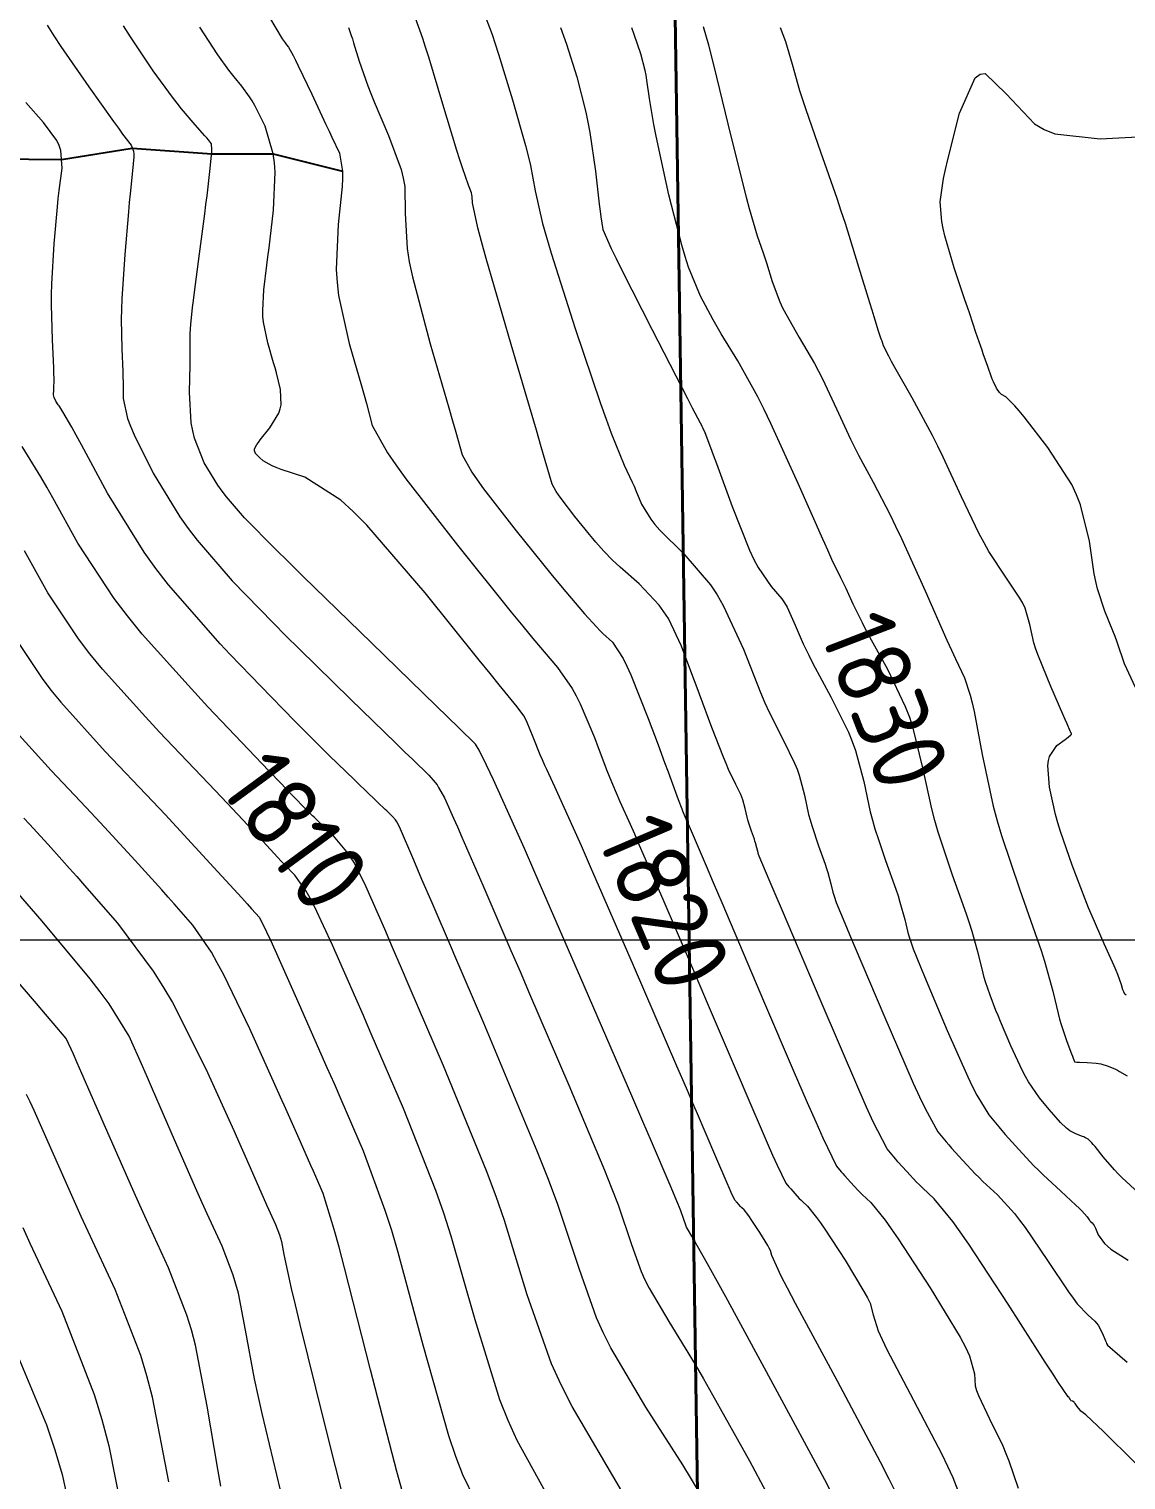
# Model space of a CAD drawing. Header units: millimetres. Extents: x 837475 to 838477, y 1189012 to 1191015.
# Drawn here: x 837885.9 to 837941.8, y 1189786.4 to 1189860.2 of the extents above; entities that cross this region are included whole.
import ezdxf

# ---------------------------------------------------------------- set-up
doc = ezdxf.new("R2010")
doc.units = ezdxf.units.MM
doc.header["$LTSCALE"] = 0.3
doc.layers.add('COORD', color=253, linetype='Continuous', lineweight=20)
doc.layers.add('CORREDORVIA', color=94, linetype='Continuous', lineweight=40)
for name, color, linetype, lineweight, true_color in [('COTAS 10', 7, 'Continuous', 9, 0x6e3e2d), ('COTAS INT', 7, 'Continuous', 5, 0x9fa19f), ('Escorrentias', 7, 'Continuous', 25, 0x00a8ad)]:
    doc.layers.add(name, color=color, linetype=linetype, lineweight=lineweight, true_color=true_color)
doc.styles.get("Standard").update_dxf_attribs({"font": 'isocp2.shx', "bigfont": '@extfont2.shx'})

msp = doc.modelspace()

# ---------------------------------------------------------------- linework, layer by layer
at = {"layer": 'COORD'}
msp.add_line((837476.514, 1189813.872), (838476.514, 1189813.872), dxfattribs=at)
at = {"layer": 'CORREDORVIA'}
msp.add_lwpolyline([(837918.48, 1189883.493), (837925.042, 1189453.383), (837902.497, 1189217.712), (837593.191, 1189234.399), (837666.017, 1189670.117), (837623.316, 1189818.024), (837548.503, 1190011.455), (837506.88, 1190461.595), (837936.282, 1190278.252), (837938.054, 1190355.403), (837933.054, 1190517.446), (837913.685, 1190646.739), (837916.913, 1190801.892), (837910.676, 1191000.965), (838213.029, 1190992.912), (838237.174, 1190821.339), (838237.001, 1190602.875), (838240.031, 1190437.198), (838238.102, 1190145.726), (838184.199, 1189898.277), (837758.842, 1190109.914), (837918.48, 1189883.493)], dxfattribs=at)
at = {"layer": 'COTAS 10'}
for points in [[(837898.182, 1189860.799), (837898.834, 1189859.711), (837898.981, 1189859.51), (837899.017, 1189859.463), (837899.051, 1189859.42), (837899.156, 1189859.297), (837899.392, 1189858.87), (837899.509, 1189858.636), (837899.648, 1189858.352), (837900.334, 1189856.907), (837901.055, 1189855.366), (837901.216, 1189855.022), (837901.36, 1189854.713), (837901.737, 1189853.893), (837901.891, 1189852.981), (837901.894, 1189852.614), (837901.879, 1189852.197), (837901.683, 1189850.275), (837901.579, 1189847.98), (837901.622, 1189847.327), (837901.697, 1189846.666), (837902.229, 1189844.218), (837902.858, 1189842.06), (837902.994, 1189841.582), (837903.113, 1189841.157), (837903.405, 1189840.052), (837904.183, 1189838.651), (837904.608, 1189838.038), (837905.124, 1189837.328), (837907.747, 1189833.95), (837910.484, 1189830.553), (837911.072, 1189829.831), (837911.587, 1189829.204), (837912.836, 1189827.728), (837913.593, 1189826.66), (837913.799, 1189826.291), (837914.003, 1189825.889), (837914.724, 1189824.17), (837914.917, 1189823.659), (837915.354, 1189822.496), (837915.5, 1189822.123), (837915.634, 1189821.788), (837916.015, 1189820.905), (837916.533, 1189819.761), (837916.754, 1189819.262), (837917.007, 1189818.684), (837918.2, 1189815.939), (837919.662, 1189812.545), (837920.085, 1189811.558), (837920.516, 1189810.551), (837922.14, 1189806.744), (837922.38, 1189806.187), (837923.515, 1189803.542), (837923.789, 1189802.916), (837924.017, 1189802.404), (837924.457, 1189801.497), (837924.612, 1189801.312), (837924.66, 1189801.256), (837924.712, 1189801.197), (837924.917, 1189800.966), (837925.151, 1189800.718), (837925.22, 1189800.648), (837925.291, 1189800.579), (837925.562, 1189800.326), (837926.028, 1189799.748), (837926.221, 1189799.474), (837926.443, 1189799.151), (837927.478, 1189797.571), (837928.439, 1189795.989), (837928.614, 1189795.664), (837928.75, 1189795.388), (837928.911, 1189794.801), (837929.167, 1189793.973), (837929.363, 1189793.545), (837929.612, 1189793.031), (837930.965, 1189790.458), (837932.4, 1189787.71), (837932.702, 1189787.086), (837932.963, 1189786.52), (837933.562, 1189784.971)], [(837942.409, 1189800.999), (837941.581, 1189801.771), (837941.381, 1189801.973), (837941.193, 1189802.169), (837940.621, 1189802.832), (837940.204, 1189803.352), (837940.115, 1189803.458), (837940.037, 1189803.547), (837939.848, 1189803.731), (837939.687, 1189803.818), (837939.627, 1189803.845), (837939.559, 1189803.874), (837939.259, 1189803.992), (837938.924, 1189804.159), (837938.835, 1189804.219), (837938.747, 1189804.285), (837938.442, 1189804.574), (837938.099, 1189804.966), (837937.987, 1189805.098), (837937.867, 1189805.24), (837937.375, 1189805.835), (837936.823, 1189806.641), (837936.666, 1189806.916), (837936.507, 1189807.213), (837935.92, 1189808.473), (837935.393, 1189809.725), (837935.273, 1189810.017), (837935.163, 1189810.285), (837934.858, 1189811.055), (837934.628, 1189811.74), (837934.565, 1189811.954), (837934.504, 1189812.179), (837934.286, 1189813.08), (837933.952, 1189814.295), (837933.817, 1189814.719), (837933.664, 1189815.18), (837933.259, 1189816.312), (837932.955, 1189817.159), (837932.219, 1189819.35), (837932.048, 1189819.945), (837931.891, 1189820.534), (837931.444, 1189822.62), (837930.954, 1189824.637), (837930.769, 1189825.183), (837930.564, 1189825.723), (837929.649, 1189827.629), (837928.741, 1189829.276), (837928.54, 1189829.653), (837928.361, 1189829.996), (837927.899, 1189830.947), (837927.607, 1189831.596), (837927.536, 1189831.747), (837927.468, 1189831.887), (837927.258, 1189832.288), (837926.814, 1189833.222), (837926.599, 1189833.697), (837926.443, 1189834.047), (837926.344, 1189834.266), (837925.092, 1189837.101), (837923.699, 1189840.153), (837923.356, 1189840.858), (837923.031, 1189841.504), (837922.013, 1189843.329), (837921.176, 1189844.704), (837920.965, 1189845.065), (837920.764, 1189845.417), (837920.116, 1189846.618), (837919.513, 1189848.105), (837919.341, 1189848.638), (837919.166, 1189849.223), (837918.517, 1189851.774), (837917.961, 1189854.288), (837917.846, 1189854.85), (837917.747, 1189855.353), (837917.53, 1189856.686), (837917.395, 1189857.613), (837917.349, 1189857.861), (837917.298, 1189858.104), (837917.08, 1189858.951), (837916.743, 1189859.944), (837916.617, 1189860.28)], [(837916.116, 1189785.829), (837913.58, 1189790.129), (837913.026, 1189791.231), (837912.536, 1189792.295), (837911.299, 1189795.819), (837910.148, 1189799.597), (837909.712, 1189800.822), (837909.225, 1189802.123), (837907.043, 1189807.468), (837905.299, 1189811.518), (837904.907, 1189812.428), (837904.45, 1189813.488), (837904.05, 1189814.411), (837903.091, 1189816.611), (837902.484, 1189817.801), (837902.307, 1189818.087), (837902.125, 1189818.354), (837901.436, 1189819.164), (837900.85, 1189819.727), (837900.733, 1189819.839), (837900.637, 1189819.932), (837900.453, 1189820.108), (837900.373, 1189820.185), (837900.342, 1189820.214), (837900.307, 1189820.248), (837900.15, 1189820.4), (837899.256, 1189821.324), (837898.757, 1189821.844), (837898.148, 1189822.479), (837895.041, 1189825.725), (837894.049, 1189826.829), (837891.702, 1189829.434), (837890.947, 1189830.36), (837890.266, 1189831.242), (837888.42, 1189834.065), (837887.156, 1189836.362), (837886.842, 1189836.913), (837886.543, 1189837.428), (837885.596, 1189838.979)], [(837898.738, 1189785.88), (837897.804, 1189789.773), (837897.599, 1189790.689), (837897.419, 1189791.535), (837896.963, 1189794.006), (837896.596, 1189795.888), (837896.471, 1189796.362), (837896.337, 1189796.816), (837895.768, 1189798.288), (837895.013, 1189799.933), (837894.76, 1189800.496), (837894.489, 1189801.106), (837893.353, 1189803.697), (837892.232, 1189806.268), (837891.97, 1189806.865), (837891.728, 1189807.412), (837891.032, 1189808.973), (837890.013, 1189810.622), (837889.568, 1189811.224), (837889.053, 1189811.89), (837886.606, 1189814.82), (837885.294, 1189816.328)]]:
    msp.add_lwpolyline(points, dxfattribs=at)
at = {"layer": 'COTAS INT'}
for points in [[(837944.735, 1189784.757), (837941.72, 1189787.781), (837941.126, 1189788.37), (837940.637, 1189788.853), (837939.737, 1189789.699), (837939.536, 1189789.854), (837939.487, 1189789.9), (837939.441, 1189789.947), (837939.3, 1189790.13), (837939.189, 1189790.287), (837939.161, 1189790.319), (837939.136, 1189790.345), (837939.056, 1189790.395), (837938.995, 1189790.419), (837938.981, 1189790.43), (837938.968, 1189790.441), (837938.934, 1189790.495), (837938.903, 1189790.553), (837938.892, 1189790.568), (837938.881, 1189790.581), (837938.833, 1189790.623), (837938.331, 1189791.369), (837938.034, 1189791.825), (837937.669, 1189792.39), (837935.777, 1189795.335), (837933.776, 1189798.381), (837933.342, 1189799.01), (837932.959, 1189799.545), (837932.01, 1189800.703), (837931.426, 1189801.25), (837931.273, 1189801.4), (837931.124, 1189801.55), (837930.619, 1189802.086), (837930.174, 1189802.585), (837930.064, 1189802.712), (837929.959, 1189802.834), (837929.624, 1189803.232), (837928.918, 1189804.619), (837928.579, 1189805.365), (837928.177, 1189806.267), (837926.208, 1189810.83), (837924.288, 1189815.347), (837923.918, 1189816.22), (837923.617, 1189816.929), (837923.112, 1189818.126), (837923.064, 1189818.27), (837923.051, 1189818.315), (837923.038, 1189818.362), (837922.993, 1189818.55), (837922.923, 1189818.805), (837922.895, 1189818.894), (837922.862, 1189818.99), (837922.714, 1189819.405), (837922.56, 1189819.864), (837922.524, 1189819.988), (837922.491, 1189820.112), (837922.397, 1189820.549), (837922.279, 1189820.999), (837922.231, 1189821.13), (837922.176, 1189821.265), (837921.921, 1189821.776), (837921.553, 1189822.545), (837921.426, 1189822.842), (837921.289, 1189823.176), (837920.704, 1189824.683), (837920.068, 1189826.38), (837919.899, 1189826.832), (837919.733, 1189827.278), (837919.156, 1189828.824), (837918.486, 1189830.221), (837918.261, 1189830.571), (837918.019, 1189830.906), (837917.002, 1189831.985), (837916.038, 1189832.833), (837915.829, 1189833.023), (837915.645, 1189833.192), (837915.193, 1189833.642), (837914.793, 1189834.11), (837914.643, 1189834.292), (837914.475, 1189834.496), (837913.727, 1189835.422), (837913.026, 1189836.326), (837912.888, 1189836.516), (837912.774, 1189836.68), (837912.566, 1189837.054), (837912.216, 1189838.27), (837912.013, 1189838.964), (837911.764, 1189839.813), (837910.481, 1189844.17), (837909.215, 1189848.542), (837908.976, 1189849.4), (837908.787, 1189850.106), (837908.507, 1189851.382), (837908.502, 1189851.688), (837908.485, 1189851.782), (837908.461, 1189851.879), (837908.318, 1189852.265), (837908.004, 1189853.148), (837907.872, 1189853.559), (837907.72, 1189854.043), (837907.009, 1189856.395), (837906.285, 1189858.783), (837906.125, 1189859.291), (837905.982, 1189859.731), (837905.613, 1189860.768)], [(837909.026, 1189861.235), (837909.51, 1189859.937), (837909.67, 1189859.461), (837909.841, 1189858.934), (837910.556, 1189856.608), (837911.212, 1189854.283), (837911.347, 1189853.757), (837911.461, 1189853.281), (837911.703, 1189851.988), (837912.082, 1189850.329), (837912.282, 1189849.623), (837912.523, 1189848.81), (837913.74, 1189844.985), (837915.026, 1189841.167), (837915.311, 1189840.359), (837915.565, 1189839.66), (837916.228, 1189838.034), (837916.645, 1189837.169), (837916.745, 1189836.949), (837916.837, 1189836.738), (837917.114, 1189836.047), (837917.585, 1189835.271), (837917.8, 1189835.007), (837918.053, 1189834.721), (837919.272, 1189833.509), (837920.625, 1189831.944), (837920.962, 1189831.435), (837921.283, 1189830.893), (837922.306, 1189828.663), (837923.175, 1189826.463), (837923.399, 1189825.94), (837923.616, 1189825.454), (837924.338, 1189824.011), (837924.913, 1189822.856), (837925.037, 1189822.552), (837925.146, 1189822.255), (837925.413, 1189821.239), (837925.625, 1189820.253), (837925.699, 1189819.974), (837925.78, 1189819.693), (837926.128, 1189818.656), (837926.463, 1189817.72), (837926.535, 1189817.502), (837926.599, 1189817.302), (837926.757, 1189816.727), (837926.86, 1189816.301), (837926.889, 1189816.194), (837926.919, 1189816.093), (837927.027, 1189815.769), (837927.466, 1189814.714), (837927.703, 1189814.152), (837927.99, 1189813.473), (837929.446, 1189810.045), (837930.954, 1189806.582), (837931.274, 1189805.882), (837931.553, 1189805.293), (837932.208, 1189804.099), (837932.632, 1189803.594), (837932.766, 1189803.44), (837932.906, 1189803.279), (837933.469, 1189802.645), (837934.11, 1189801.966), (837934.299, 1189801.776), (837934.493, 1189801.586), (837935.235, 1189800.892), (837936.097, 1189799.955), (837936.367, 1189799.612), (837936.651, 1189799.232), (837937.788, 1189797.557), (837938.85, 1189795.965), (837939.086, 1189795.638), (837939.297, 1189795.361), (837939.849, 1189794.77), (837940.199, 1189794.464), (837940.281, 1189794.366), (837940.358, 1189794.262), (837940.584, 1189793.84), (837940.738, 1189793.469), (837940.769, 1189793.398), (837940.795, 1189793.341), (837940.847, 1189793.247), (837941.461, 1189792.713), (837941.84, 1189792.378)], [(837886.856, 1189860.408), (837887.198, 1189859.876), (837887.556, 1189859.332), (837888.977, 1189857.272), (837890.234, 1189855.517), (837890.489, 1189855.166), (837890.703, 1189854.874), (837891.139, 1189854.307), (837891.255, 1189853.994), (837891.267, 1189853.862), (837891.271, 1189853.71), (837891.215, 1189852.997), (837891.087, 1189851.832), (837891.045, 1189851.395), (837891.001, 1189850.908), (837890.818, 1189848.738), (837890.672, 1189846.485), (837890.65, 1189845.947), (837890.637, 1189845.446), (837890.656, 1189843.944), (837890.71, 1189842.79), (837890.719, 1189842.508), (837890.726, 1189842.243), (837890.726, 1189841.421), (837890.951, 1189840.402), (837891.099, 1189840.012), (837891.284, 1189839.576), (837892.262, 1189837.613), (837893.621, 1189835.395), (837894.047, 1189834.798), (837894.493, 1189834.209), (837896.283, 1189832.143), (837898.379, 1189829.993), (837899.018, 1189829.35), (837899.683, 1189828.686), (837902.299, 1189826.119), (837904.604, 1189823.882)], [(837926.939, 1189785.445), (837926.442, 1189786.399), (837923.929, 1189791.084), (837921.405, 1189795.71), (837920.902, 1189796.626), (837920.483, 1189797.383), (837919.679, 1189798.803), (837919.463, 1189799.168), (837919.416, 1189799.262), (837919.374, 1189799.352), (837919.269, 1189799.649), (837919.122, 1189800.084), (837919.053, 1189800.261), (837918.973, 1189800.463), (837918.581, 1189801.397), (837917.624, 1189803.617), (837917.186, 1189804.629), (837916.674, 1189805.815), (837914.202, 1189811.533), (837911.695, 1189817.305), (837911.16, 1189818.523), (837910.694, 1189819.578), (837909.589, 1189822.015), (837909.05, 1189823.125), (837908.942, 1189823.342), (837908.851, 1189823.52), (837908.671, 1189823.837), (837907.819, 1189824.664), (837906.67, 1189825.778), (837903.373, 1189828.978), (837899.897, 1189832.367), (837899.149, 1189833.103), (837898.494, 1189833.75), (837896.904, 1189835.353), (837895.992, 1189836.406), (837895.764, 1189836.706), (837895.547, 1189837.01), (837894.854, 1189838.141), (837894.362, 1189839.396), (837894.271, 1189839.778), (837894.201, 1189840.176), (837894.111, 1189841.74), (837894.14, 1189843.128), (837894.145, 1189843.415), (837894.147, 1189843.66), (837894.143, 1189844.195), (837894.139, 1189844.505), (837894.142, 1189844.608), (837894.147, 1189844.719), (837894.177, 1189845.184), (837894.269, 1189846.048), (837894.313, 1189846.411), (837894.365, 1189846.827), (837894.617, 1189848.776), (837894.884, 1189850.818), (837894.945, 1189851.293), (837895, 1189851.729), (837895.151, 1189852.976), (837895.233, 1189853.793), (837895.244, 1189853.957), (837895.251, 1189854.095), (837895.235, 1189854.371), (837895.078, 1189854.58), (837894.996, 1189854.676), (837894.897, 1189854.789), (837894.4, 1189855.335), (837893.704, 1189856.154), (837893.479, 1189856.44), (837893.24, 1189856.751), (837892.263, 1189858.085), (837891.098, 1189859.821), (837890.742, 1189860.386)], [(837930.103, 1189785.679), (837929.733, 1189786.426), (837929.292, 1189787.293), (837927.097, 1189791.415), (837924.961, 1189795.378), (837924.557, 1189796.143), (837924.234, 1189796.765), (837923.745, 1189797.815), (837923.677, 1189798.062), (837923.62, 1189798.178), (837923.547, 1189798.314), (837923.143, 1189798.979), (837922.708, 1189799.643), (837922.615, 1189799.779), (837922.533, 1189799.894), (837922.338, 1189800.137), (837922.224, 1189800.243), (837922.165, 1189800.302), (837922.067, 1189800.406), (837921.98, 1189800.503), (837921.959, 1189800.528), (837921.938, 1189800.552), (837921.873, 1189800.629), (837921.688, 1189801.01), (837921.592, 1189801.226), (837921.477, 1189801.489), (837920.899, 1189802.834), (837919.914, 1189805.134), (837919.828, 1189805.334), (837919.401, 1189806.325), (837918.918, 1189807.445), (837916.706, 1189812.568), (837914.523, 1189817.592), (837914.059, 1189818.65), (837913.656, 1189819.563), (837912.708, 1189821.657), (837912.299, 1189822.541), (837912.204, 1189822.745), (837912.082, 1189823.025), (837911.967, 1189823.295), (837911.611, 1189824.193), (837911.299, 1189824.938), (837911.21, 1189825.112), (837911.121, 1189825.272), (837910.793, 1189825.735), (837909.871, 1189826.85), (837909.407, 1189827.422), (837908.853, 1189828.108), (837906.102, 1189831.534), (837903.131, 1189834.973), (837902.439, 1189835.666), (837901.804, 1189836.248), (837899.983, 1189837.415), (837898.774, 1189837.806), (837898.524, 1189837.899), (837898.311, 1189837.985), (837897.852, 1189838.241), (837897.669, 1189838.419), (837897.631, 1189838.456), (837897.598, 1189838.488), (837897.525, 1189838.562), (837897.49, 1189838.602), (837897.481, 1189838.614), (837897.473, 1189838.625), (837897.446, 1189838.669), (837897.428, 1189838.724), (837897.424, 1189838.743), (837897.422, 1189838.763), (837897.419, 1189838.851), (837897.541, 1189839.075), (837897.617, 1189839.181), (837897.711, 1189839.307), (837898.205, 1189839.923), (837898.661, 1189840.674), (837898.732, 1189840.885), (837898.779, 1189841.098), (837898.746, 1189841.878), (837898.532, 1189842.721), (837898.464, 1189842.973), (837898.392, 1189843.233), (837898.103, 1189844.242), (837897.879, 1189845.302), (837897.849, 1189845.595), (837897.833, 1189845.888), (837897.888, 1189846.942), (837898.052, 1189848.204), (837898.104, 1189848.627), (837898.16, 1189849.082), (837898.384, 1189850.993), (837898.467, 1189852.938), (837898.433, 1189853.415), (837898.374, 1189853.865), (837897.959, 1189855.268), (837897.427, 1189856.329), (837897.296, 1189856.564), (837897.171, 1189856.773), (837896.778, 1189857.316), (837896.377, 1189857.787), (837896.248, 1189857.951), (837896.111, 1189858.13), (837895.548, 1189858.898), (837894.64, 1189860.31)], [(837902.201, 1189860.301), (837902.346, 1189859.895), (837902.402, 1189859.722), (837902.464, 1189859.523), (837902.748, 1189858.586), (837903.178, 1189857.333), (837903.332, 1189856.935), (837903.502, 1189856.514), (837904.243, 1189854.807), (837904.885, 1189853.07), (837904.993, 1189852.63), (837905.07, 1189852.207), (837905.095, 1189850.829), (837905.183, 1189849.043), (837905.299, 1189848.364), (837905.456, 1189847.604), (837906.355, 1189844.194), (837907.311, 1189840.936), (837907.503, 1189840.273), (837907.665, 1189839.713), (837907.986, 1189838.553), (837908.479, 1189837.665), (837908.748, 1189837.277), (837909.075, 1189836.827), (837910.737, 1189834.686), (837912.509, 1189832.491), (837912.906, 1189832.007), (837913.263, 1189831.576), (837914.21, 1189830.466), (837914.845, 1189829.78), (837915.003, 1189829.617), (837915.154, 1189829.465), (837915.639, 1189829.013), (837916.183, 1189828.189), (837916.372, 1189827.804), (837916.578, 1189827.35), (837917.457, 1189825.142), (837917.961, 1189823.79), (837918.293, 1189822.895), (837918.47, 1189822.417), (837918.625, 1189822.002), (837918.988, 1189821.022), (837919.167, 1189820.54), (837919.206, 1189820.439), (837919.24, 1189820.352), (837919.322, 1189820.154), (837919.41, 1189819.959), (837919.448, 1189819.874), (837919.491, 1189819.776), (837919.694, 1189819.309), (837920.405, 1189817.644), (837920.769, 1189816.791), (837921.204, 1189815.767), (837923.38, 1189810.653), (837924.846, 1189807.241), (837925.552, 1189805.595), (837925.985, 1189804.607), (837926.346, 1189803.798), (837927.04, 1189802.364), (837927.285, 1189802.073), (837927.362, 1189801.984), (837927.443, 1189801.891), (837927.768, 1189801.526), (837928.138, 1189801.134), (837928.247, 1189801.024), (837928.358, 1189800.914), (837928.786, 1189800.514), (837929.522, 1189799.602), (837929.828, 1189799.169), (837930.178, 1189798.658), (837931.814, 1189796.163), (837933.331, 1189793.664), (837933.608, 1189793.15), (837933.822, 1189792.715), (837934.076, 1189791.787), (837934.1, 1189791.18), (837934.168, 1189790.947), (837934.264, 1189790.685), (837934.832, 1189789.502), (837935.509, 1189788.127), (837935.672, 1189787.745), (837935.824, 1189787.362), (837936.288, 1189785.97)], [(837912.993, 1189860.289), (837913.144, 1189859.87), (837913.292, 1189859.439), (837913.818, 1189857.78), (837914.278, 1189855.986), (837914.386, 1189855.47), (837914.485, 1189854.946), (837914.77, 1189852.983), (837914.968, 1189851.3), (837915.012, 1189850.952), (837915.051, 1189850.656), (837915.154, 1189850.012), (837915.579, 1189849.046), (837915.822, 1189848.546), (837916.119, 1189847.946), (837917.645, 1189844.942), (837919.166, 1189841.984), (837919.46, 1189841.413), (837919.699, 1189840.95), (837920.105, 1189840.174), (837920.169, 1189840.054), (837920.192, 1189840.006), (837920.218, 1189839.95), (837920.334, 1189839.692), (837920.629, 1189838.932), (837920.768, 1189838.559), (837920.932, 1189838.116), (837921.73, 1189835.93), (837922.618, 1189833.696), (837922.839, 1189833.223), (837923.048, 1189832.813), (837923.711, 1189831.855), (837924.259, 1189831.221), (837924.395, 1189831.015), (837924.525, 1189830.796), (837924.939, 1189829.893), (837925.352, 1189828.943), (837925.443, 1189828.732), (837925.63, 1189828.35), (837925.837, 1189827.941), (837926.754, 1189826.245), (837927.65, 1189824.447), (837927.844, 1189823.973), (837928.013, 1189823.511), (837928.429, 1189821.93), (837928.758, 1189820.394), (837928.873, 1189819.959), (837928.999, 1189819.521), (837929.184, 1189818.973), (837929.541, 1189817.908), (837930.063, 1189816.45), (837930.176, 1189816.11), (837930.276, 1189815.798), (837930.522, 1189814.903), (837930.682, 1189814.24), (837930.727, 1189814.074), (837930.773, 1189813.917), (837930.942, 1189813.412), (837931.314, 1189812.5), (837931.488, 1189812.085), (837931.692, 1189811.599), (837932.683, 1189809.259), (837933.731, 1189806.898), (837933.97, 1189806.399), (837934.188, 1189805.967), (837934.791, 1189804.967), (837935.306, 1189804.355), (837935.467, 1189804.168), (837935.637, 1189803.973), (837936.32, 1189803.205), (837937.097, 1189802.382), (837937.325, 1189802.152), (837937.56, 1189801.921), (837938.459, 1189801.081), (837939.235, 1189800.366), (837939.393, 1189800.215), (837939.526, 1189800.083), (837939.799, 1189799.778), (837939.907, 1189799.625), (837939.936, 1189799.59), (837939.965, 1189799.558), (837940.064, 1189799.471), (837940.168, 1189799.338), (837940.2, 1189799.277), (837940.233, 1189799.206), (837940.363, 1189798.865), (837940.681, 1189798.42), (837940.832, 1189798.284), (837941.011, 1189798.142), (837941.885, 1189797.58)], [(837920.249, 1189860.352), (837920.528, 1189859.412), (837920.655, 1189858.923), (837920.804, 1189858.335), (837921.52, 1189855.385), (837922.268, 1189852.324), (837922.438, 1189851.667), (837922.59, 1189851.092), (837923.005, 1189849.7), (837923.31, 1189848.823), (837923.393, 1189848.572), (837923.476, 1189848.317), (837923.771, 1189847.368), (837924.161, 1189846.341), (837924.303, 1189846.037), (837924.46, 1189845.725), (837925.15, 1189844.526), (837925.92, 1189843.206), (837926.127, 1189842.817), (837926.331, 1189842.418), (837927.048, 1189840.891), (837927.759, 1189839.349), (837927.96, 1189838.94), (837928.162, 1189838.54), (837928.909, 1189837.158), (837929.776, 1189835.502), (837930.054, 1189834.927), (837930.349, 1189834.302), (837931.553, 1189831.627), (837932.66, 1189829.123), (837932.893, 1189828.605), (837933.095, 1189828.164), (837933.559, 1189827.207), (837933.854, 1189826.33), (837933.949, 1189825.94), (837934.05, 1189825.486), (837934.46, 1189823.311), (837935.025, 1189820.675), (837935.223, 1189819.93), (837935.439, 1189819.179), (837936.369, 1189816.41), (837937.264, 1189813.91), (837937.458, 1189813.327), (837937.629, 1189812.792), (837938.051, 1189811.256), (837938.326, 1189810.118), (837938.403, 1189809.834), (837938.482, 1189809.564), (837938.773, 1189808.698), (837939.011, 1189808.07), (837939.058, 1189807.949), (837939.095, 1189807.851), (837939.158, 1189807.688), (837939.164, 1189807.675), (837939.166, 1189807.672), (837939.167, 1189807.669), (837939.174, 1189807.659), (837939.275, 1189807.65), (837939.335, 1189807.647), (837939.41, 1189807.644), (837939.799, 1189807.635), (837940.258, 1189807.6), (837940.377, 1189807.582), (837940.492, 1189807.56), (837940.878, 1189807.45), (837941.247, 1189807.291), (837941.351, 1189807.239), (837941.456, 1189807.182), (837941.842, 1189806.948)], [(837941.792, 1189811.051), (837941.719, 1189811.111), (837941.663, 1189811.22), (837941.646, 1189811.268), (837941.627, 1189811.324), (837941.549, 1189811.591), (837941.363, 1189812.102), (837941.275, 1189812.313), (837941.173, 1189812.553), (837940.671, 1189813.669), (837940.053, 1189815.081), (837939.877, 1189815.507), (837939.698, 1189815.948), (837939.034, 1189817.672), (837938.444, 1189819.39), (837938.312, 1189819.828), (837938.194, 1189820.251), (837937.883, 1189821.641), (837937.805, 1189822.748), (837937.835, 1189822.991), (837937.887, 1189823.206), (837938.258, 1189823.756), (837938.682, 1189824.064), (837938.767, 1189824.128), (837938.837, 1189824.182), (837938.976, 1189824.297), (837939.007, 1189824.347), (837939.01, 1189824.36), (837939.01, 1189824.372), (837938.993, 1189824.413), (837938.964, 1189824.448), (837938.958, 1189824.458), (837938.953, 1189824.466), (837938.939, 1189824.496), (837938.783, 1189824.859), (837938.687, 1189825.079), (837938.569, 1189825.35), (837937.954, 1189826.759), (837937.326, 1189828.307), (837937.199, 1189828.665), (837937.093, 1189828.994), (837936.879, 1189829.927), (837936.646, 1189830.742), (837936.527, 1189830.996), (837936.384, 1189831.261), (837935.672, 1189832.321), (837934.798, 1189833.641), (837934.554, 1189834.07), (837934.309, 1189834.528), (837933.413, 1189836.41), (837932.478, 1189838.438), (837932.207, 1189838.986), (837931.931, 1189839.529), (837930.893, 1189841.444), (837930.019, 1189842.993), (837929.846, 1189843.306), (837929.704, 1189843.568), (837929.44, 1189844.093), (837929.361, 1189844.327), (837929.335, 1189844.405), (837929.307, 1189844.49), (837929.188, 1189844.842), (837928.955, 1189845.579), (837928.855, 1189845.906), (837928.739, 1189846.286), (837928.189, 1189848.102), (837927.494, 1189850.316), (837927.286, 1189850.947), (837927.072, 1189851.586), (837926.244, 1189853.958), (837925.494, 1189856.114), (837925.329, 1189856.617), (837925.183, 1189857.08), (837924.809, 1189858.41), (837924.462, 1189859.566), (837924.334, 1189859.919), (837924.191, 1189860.286)], [(837942.256, 1189826.72), (837941.703, 1189827.921), (837941.334, 1189829.013), (837941.227, 1189829.304), (837941.118, 1189829.591), (837940.708, 1189830.591), (837940.329, 1189831.728), (837940.239, 1189832.102), (837940.157, 1189832.502), (837939.915, 1189834.161), (837939.473, 1189836.003), (837939.263, 1189836.519), (837939.016, 1189837.037), (837937.809, 1189838.93), (837936.596, 1189840.485), (837936.344, 1189840.791), (837936.129, 1189841.042), (837935.657, 1189841.497), (837935.443, 1189841.627), (837935.39, 1189841.673), (837935.34, 1189841.724), (837935.185, 1189841.941), (837935.033, 1189842.26), (837934.986, 1189842.373), (837934.937, 1189842.498), (837934.739, 1189843.042), (837934.518, 1189843.683), (837934.454, 1189843.869), (837934.389, 1189844.059), (837934.145, 1189844.778), (837933.823, 1189845.733), (837933.708, 1189846.073), (837933.583, 1189846.446), (837933.039, 1189848.062), (837932.555, 1189849.691), (837932.467, 1189850.071), (837932.398, 1189850.421), (837932.318, 1189851.426), (837932.499, 1189852.606), (837932.595, 1189853.066), (837932.711, 1189853.583), (837933.299, 1189855.93), (837934.102, 1189857.738), (837934.354, 1189857.916), (837934.619, 1189857.953), (837935.686, 1189856.922), (837937.12, 1189855.388), (837937.618, 1189855.108), (837938.158, 1189854.892), (837940.472, 1189854.636), (837942.689, 1189854.746)], [(837920.069, 1189785.752), (837919.657, 1189786.432), (837919.213, 1189787.153), (837917.341, 1189790.096), (837915.555, 1189793.121), (837915.165, 1189793.894), (837914.821, 1189794.639), (837913.956, 1189797.096), (837912.863, 1189800.402), (837912.375, 1189801.683), (837911.807, 1189803.122), (837909.087, 1189809.636), (837907.563, 1189813.182), (837907.492, 1189813.348), (837906.455, 1189815.758), (837905.942, 1189816.95), (837905.523, 1189817.924), (837904.79, 1189819.622), (837904.663, 1189819.871), (837904.626, 1189819.931), (837904.588, 1189819.987), (837904.443, 1189820.157), (837904.236, 1189820.356), (837904.158, 1189820.43), (837904.071, 1189820.513), (837903.685, 1189820.881), (837903.037, 1189821.504), (837902.786, 1189821.746), (837902.504, 1189822.019), (837901.225, 1189823.26), (837899.47, 1189825.005), (837898.888, 1189825.597), (837898.264, 1189826.236), (837897.238, 1189827.301), (837896.182, 1189828.396), (837895.662, 1189828.934), (837893.035, 1189831.937), (837892.395, 1189832.768), (837891.793, 1189833.598), (837889.934, 1189836.594), (837888.605, 1189839.053), (837888.337, 1189839.544), (837888.113, 1189839.953), (837887.664, 1189840.747), (837887.507, 1189840.986), (837887.467, 1189841.046), (837887.428, 1189841.103), (837887.3, 1189841.286), (837887.212, 1189841.475), (837887.199, 1189841.535), (837887.191, 1189841.6), (837887.2, 1189841.863), (837887.214, 1189842.427), (837887.208, 1189842.682), (837887.198, 1189842.979), (837887.128, 1189844.405), (837887.082, 1189846.19), (837887.088, 1189846.712), (837887.102, 1189847.248), (837887.22, 1189849.286), (837887.384, 1189851.165), (837887.428, 1189851.6), (837887.471, 1189851.998), (837887.62, 1189853.13), (837887.562, 1189854.031), (837887.475, 1189854.284), (837887.356, 1189854.538), (837886.672, 1189855.469), (837885.778, 1189856.481)], [(837912.685, 1189784.96), (837910.789, 1189788.395), (837910.335, 1189789.418), (837909.912, 1189790.473), (837908.642, 1189794.543), (837907.433, 1189798.792), (837907.048, 1189799.961), (837906.643, 1189801.125), (837904.998, 1189805.3), (837903.36, 1189809.098), (837903.033, 1189809.853), (837902.958, 1189810.025), (837902.578, 1189810.898), (837901.393, 1189813.6), (837900.466, 1189815.577), (837900.249, 1189815.992), (837900.049, 1189816.351), (837899.471, 1189817.17), (837898.94, 1189817.703), (837898.769, 1189817.881), (837898.588, 1189818.072), (837897.852, 1189818.871), (837896.555, 1189820.263), (837896.022, 1189820.827), (837895.412, 1189821.47), (837892.581, 1189824.439), (837891.87, 1189825.227), (837889.688, 1189827.642), (837889.04, 1189828.432), (837888.458, 1189829.181), (837886.905, 1189831.535), (837885.706, 1189833.672)], [(837885.391, 1189829.006), (837886.603, 1189827.168), (837887.057, 1189826.583), (837887.564, 1189825.966), (837889.822, 1189823.465), (837892.25, 1189820.908), (837892.862, 1189820.256), (837893.449, 1189819.627), (837895.354, 1189817.557), (837896.766, 1189816.003), (837897.043, 1189815.7), (837897.27, 1189815.452), (837897.676, 1189815.014), (837898.036, 1189814.287), (837898.233, 1189813.857), (837898.473, 1189813.328), (837899.694, 1189810.589), (837901.106, 1189807.385), (837901.466, 1189806.563), (837901.813, 1189805.768), (837902.954, 1189803.132), (837904.06, 1189800.127), (837904.385, 1189799.1), (837904.718, 1189797.988), (837905.985, 1189793.266), (837907.289, 1189788.65), (837907.645, 1189787.605), (837907.998, 1189786.661), (837909.254, 1189784.091)], [(837904.954, 1189785.792), (837904.666, 1189786.828), (837903.328, 1189791.989), (837902.003, 1189797.183), (837901.722, 1189798.239), (837901.478, 1189799.129), (837900.91, 1189800.965), (837900.535, 1189801.828), (837900.414, 1189802.105), (837900.286, 1189802.399), (837899.757, 1189803.597), (837899.009, 1189805.272), (837898.742, 1189805.867), (837898.449, 1189806.519), (837897.172, 1189809.344), (837895.848, 1189812.097), (837895.525, 1189812.704), (837895.221, 1189813.243), (837894.278, 1189814.626), (837893.329, 1189815.703), (837893.021, 1189816.05), (837892.692, 1189816.417), (837891.339, 1189817.914), (837889.782, 1189819.61), (837889.324, 1189820.102), (837888.855, 1189820.603), (837887.063, 1189822.492), (837885.439, 1189824.29)], [(837904.604, 1189823.882), (837905.074, 1189823.427), (837905.47, 1189823.044), (837906.291, 1189822.252), (837906.621, 1189821.875), (837906.708, 1189821.754), (837906.792, 1189821.625), (837907.082, 1189821.096), (837907.551, 1189820.063), (837907.748, 1189819.617), (837907.974, 1189819.1), (837909.037, 1189816.655), (837910.472, 1189813.33), (837910.933, 1189812.259), (837911.422, 1189811.123), (837913.421, 1189806.476), (837915.237, 1189802.148), (837915.611, 1189801.212), (837915.929, 1189800.391), (837916.612, 1189798.372), (837917.097, 1189796.995), (837917.29, 1189796.578), (837917.509, 1189796.145), (837918.51, 1189794.449), (837919.848, 1189792.268), (837920.28, 1189791.529), (837920.737, 1189790.731), (837922.608, 1189787.358), (837924.277, 1189784.248)], [(837885.682, 1189820.062), (837885.961, 1189819.762), (837886.91, 1189818.729), (837887.613, 1189817.944), (837888.001, 1189817.509), (837888.37, 1189817.092), (837888.767, 1189816.641), (837890.442, 1189814.723), (837892.265, 1189812.283), (837892.755, 1189811.503), (837893.24, 1189810.677), (837894.938, 1189807.313), (837896.359, 1189804.167), (837896.668, 1189803.478), (837896.942, 1189802.867), (837897.628, 1189801.32), (837898.033, 1189800.395), (837898.13, 1189800.177), (837898.22, 1189799.976), (837898.49, 1189799.389), (837898.692, 1189798.864), (837898.74, 1189798.702), (837898.785, 1189798.532), (837898.916, 1189797.861), (837899.29, 1189796.133), (837899.488, 1189795.297), (837899.727, 1189794.307), (837900.93, 1189789.442), (837902.119, 1189784.716)], [(837895.71, 1189786.081), (837895.547, 1189786.937), (837895.009, 1189790.151), (837894.406, 1189793.243), (837894.202, 1189794.022), (837893.981, 1189794.769), (837893.047, 1189797.188), (837891.922, 1189799.622), (837891.581, 1189800.378), (837891.226, 1189801.169), (837889.839, 1189804.324), (837888.636, 1189807.078), (837888.397, 1189807.617), (837888.199, 1189808.059), (837887.826, 1189808.848), (837887.162, 1189809.641), (837886.781, 1189810.085), (837886.315, 1189810.627), (837883.919, 1189813.395)], [(837893.056, 1189786.297), (837892.217, 1189790.598), (837891.932, 1189791.683), (837891.625, 1189792.721), (837890.325, 1189796.087), (837888.952, 1189799.031), (837888.599, 1189799.804), (837888.257, 1189800.558), (837887.118, 1189803.128), (837886.199, 1189805.191), (837885.996, 1189805.626), (837885.815, 1189806.002)], [(837885.617, 1189799.229), (837885.983, 1189798.44), (837887.604, 1189794.986), (837889.258, 1189790.745), (837889.645, 1189789.46), (837890.002, 1189788.126), (837891.033, 1189782.908)], [(837884.882, 1189793.886), (837886.828, 1189789.19), (837887.255, 1189787.923), (837887.634, 1189786.671), (837888.597, 1189782.266)]]:
    msp.add_lwpolyline(points, dxfattribs=at)
at = {"layer": 'Escorrentias'}
for p, q in [((837887.591, 1189853.58), (837891.197, 1189854.15)), ((837891.197, 1189854.15), (837895.238, 1189853.875)), ((837884.027, 1189853.622), (837887.591, 1189853.58)), ((837895.238, 1189853.875), (837898.374, 1189853.865)), ((837898.374, 1189853.865), (837901.891, 1189852.981))]:
    msp.add_line(p, q, dxfattribs=at)

# ---------------------------------------------------------------- texts
at = {"layer": 'COTAS 10', "char_height": 3.8, "attachment_point": 7}
for s, insert, rotation in [('1830', (837926.125, 1189829.581), 291.02547), ('1810', (837895.495, 1189821.651), 306.31343), ('1820', (837914.774, 1189819.157), 293.1354)]:
    msp.add_mtext(s, dxfattribs=dict(at, insert=insert, rotation=rotation))

doc.saveas('drawing.dxf')
